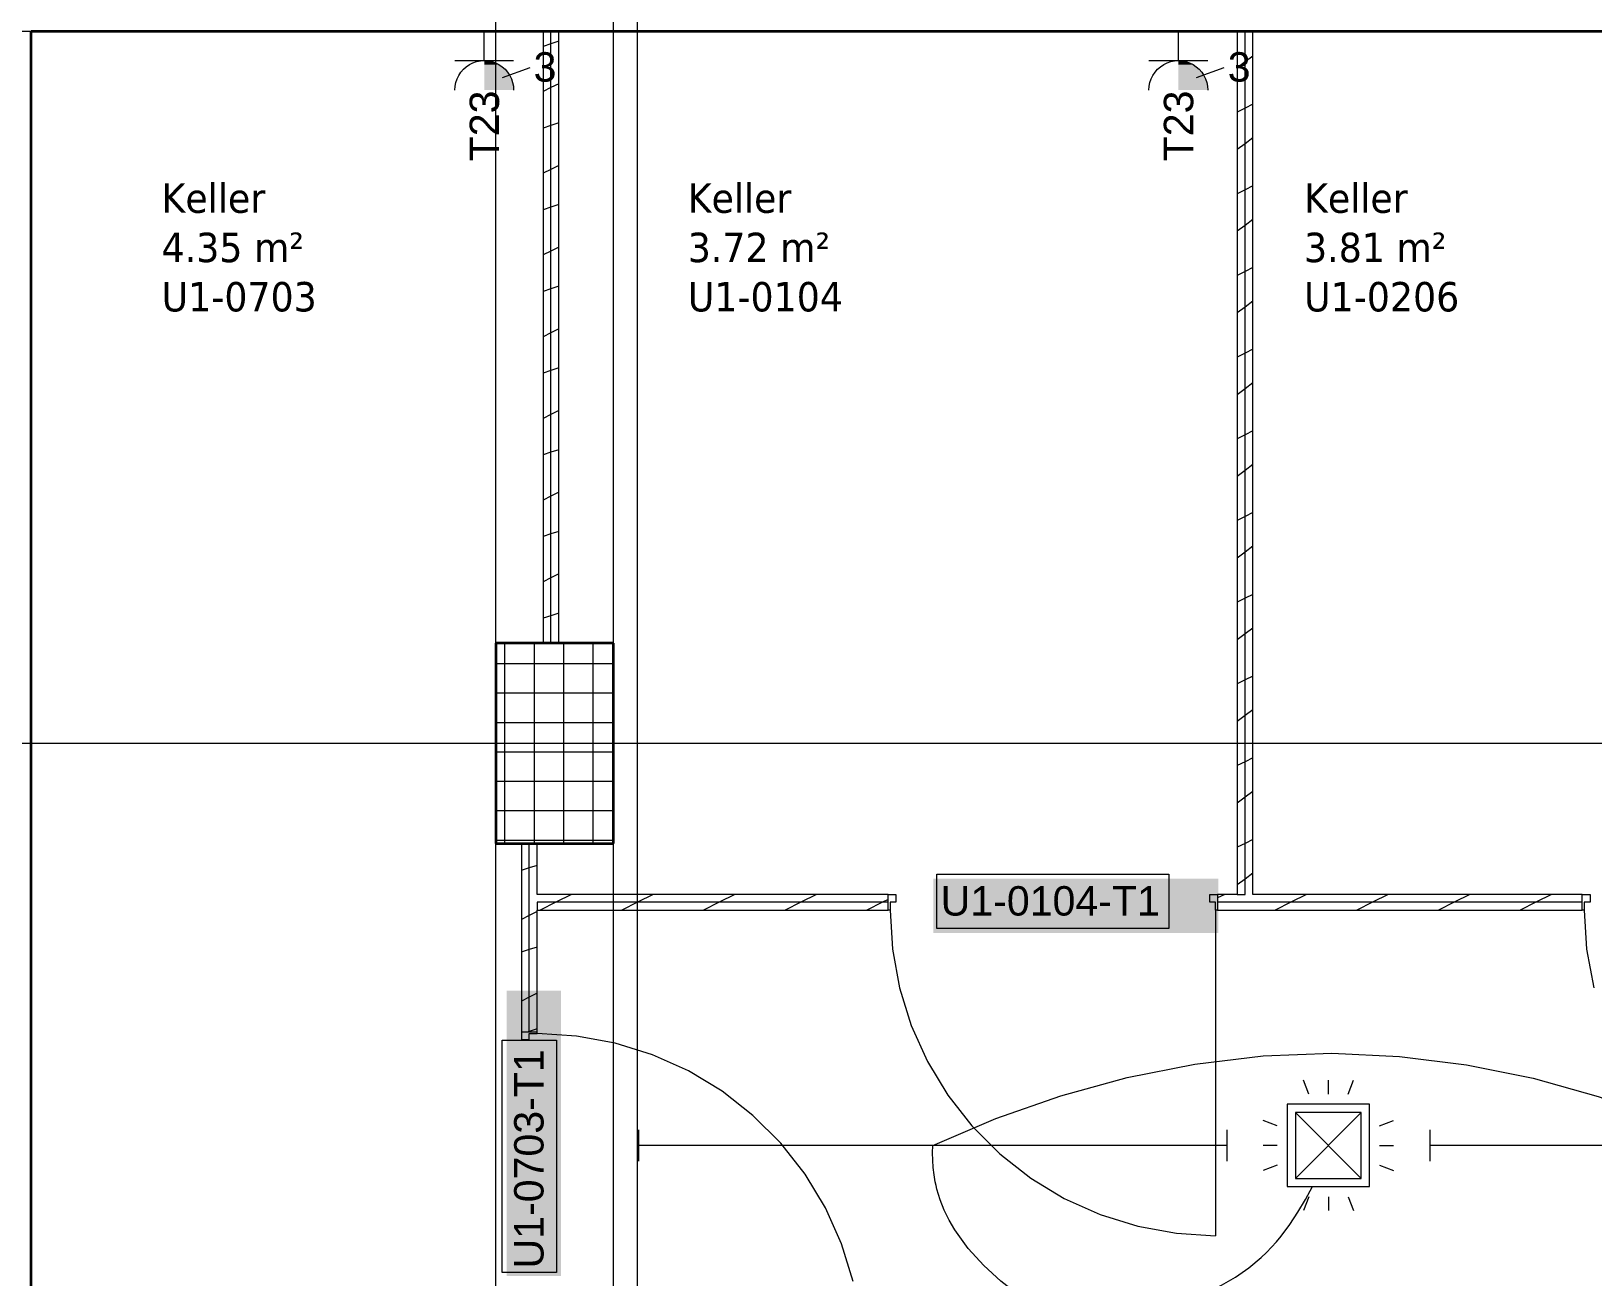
# Model space of a CAD drawing. Extents: x -1067 to 613, y -179 to 712.
# Drawn here: x -79.1 to 0.5, y 219.1 to 282.6 of the extents above; entities that cross this region are included whole.
import ezdxf
from ezdxf.lldxf.tags import DXFTag

# ---------------------------------------------------------------- set-up
doc = ezdxf.new("R2010")
doc.units = 0
doc.layers.get('0').update_dxf_attribs({"lineweight": 13})
for name, color, linetype, lineweight in [('A-AREA-____-IDEN', 7, 'Continuous', 5), ('A-DOOR-____-IDEN', 7, 'Continuous', 5), ('A-DOOR-FRAM-MCUT', 7, 'Continuous', 9), ('A-DOOR-OPNG-OTLN', 7, 'Continuous', 9), ('A-FLOR-____-OVHD', 7, 'Strichpunkt - Fein', 9), ('A-WALL-____-MCUT', 7, 'Continuous', 35), ('A-WALL-____-PATT', 7, 'Continuous', 35), ('A-WALL-FNSH-MCUT', 7, 'Continuous', 35), ('S-COLS-____-MCUT', 7, 'Continuous', 35), ('S-COLS-____-OTLN', 7, 'Continuous', 9), ('S-GRID-____-OTLN', 7, 'Continuous', 5)]:
    doc.layers.add(name, color=color, linetype=linetype, lineweight=lineweight)
for name, color, linetype, lineweight, true_color in [('EL01_WAN_Kraft', 1, 'Continuous', 13, 0xff0000), ('EL01_WAN_Leitung_Licht', 7, 'Continuous', 13, 0x0080ff), ('EL01_WAN_Leuchten', 7, 'Continuous', 13, 0x0080ff), ('EL01_WAN_Licht', 7, 'Continuous', 13, 0x0080ff)]:
    doc.layers.add(name, color=color, linetype=linetype, lineweight=lineweight, true_color=true_color)
doc.styles.get("Standard").update_dxf_attribs({"font": 'arial.ttf'})
tags = doc.linetypes.add('_Rasterlinie_', pattern=[0.375, 0.2, -0.05, 0.075, -0.05]).pattern_tags.tags
tags[10:11] = [DXFTag(74, 4), DXFTag(75, 0), DXFTag(340, '0'), DXFTag(46, 1.0), DXFTag(50, 0.0), DXFTag(44, 0.0), DXFTag(45, 0.0)]
tags[8:9] = [DXFTag(74, 4), DXFTag(75, 0), DXFTag(340, '0'), DXFTag(46, 1.0), DXFTag(50, 0.0), DXFTag(44, 0.0), DXFTag(45, 0.0)]
tags[6:7] = [DXFTag(74, 4), DXFTag(75, 0), DXFTag(340, '0'), DXFTag(46, 1.0), DXFTag(50, 0.0), DXFTag(44, 0.0), DXFTag(45, 0.0)]
tags[4:5] = [DXFTag(74, 4), DXFTag(75, 0), DXFTag(340, '0'), DXFTag(46, 1.0), DXFTag(50, 0.0), DXFTag(44, 0.0), DXFTag(45, 0.0)]
tags = doc.linetypes.add('Strichpunkt - Fein', pattern=[0.2, 0.1, -0.05, 0, -0.05]).pattern_tags.tags
tags[10:11] = [DXFTag(74, 4), DXFTag(75, 0), DXFTag(340, '0'), DXFTag(46, 1.0), DXFTag(50, 0.0), DXFTag(44, 0.0), DXFTag(45, 0.0)]
tags[8:9] = [DXFTag(74, 4), DXFTag(75, 0), DXFTag(340, '0'), DXFTag(46, 1.0), DXFTag(50, 0.0), DXFTag(44, 0.0), DXFTag(45, 0.0)]
tags[6:7] = [DXFTag(74, 4), DXFTag(75, 0), DXFTag(340, '0'), DXFTag(46, 1.0), DXFTag(50, 0.0), DXFTag(44, 0.0), DXFTag(45, 0.0)]
tags[4:5] = [DXFTag(74, 4), DXFTag(75, 0), DXFTag(340, '0'), DXFTag(46, 1.0), DXFTag(50, 0.0), DXFTag(44, 0.0), DXFTag(45, 0.0)]

# ---------------------------------------------------------------- blocks, each defined once
blk = doc.blocks.new('Referenz-A0UJ3194XE', base_point=(-1062.181, -175.856))
at = {"layer": 'A-DOOR-____-IDEN', "color": 0, "linetype": 'Continuous', "ltscale": 0.13}
for p, q in [((-32.918, 239.612), (-21.078, 239.612)), ((-32.918, 236.832), (-32.918, 239.612)), ((-21.078, 239.612), (-21.078, 236.832)), ((-21.078, 236.832), (-32.918, 236.832)), ((-55.088, 219.302), (-55.088, 231.142)), ((-55.088, 231.142), (-52.308, 231.142)), ((-52.308, 231.142), (-52.308, 219.302)), ((-52.308, 219.302), (-55.088, 219.302))]:
    blk.add_line(p, q, dxfattribs=at)
at = {"layer": 'A-DOOR-____-IDEN', "color": 7, "linetype": 'Continuous', "ltscale": 0.13, "true_color": 0xffffff}
for points in [[(-33.093, 236.61), (-18.554, 236.61), (-33.093, 239.369)], [(-18.554, 236.61), (-33.093, 239.369), (-18.554, 239.369)], [(-54.845, 219.127), (-52.086, 219.127), (-54.845, 233.666)], [(-52.086, 219.127), (-54.845, 233.666), (-52.086, 233.666)]]:
    blk.add_solid(points, dxfattribs=at)
at = {"layer": 'A-DOOR-FRAM-MCUT', "color": 0, "linetype": 'Continuous', "ltscale": 0.13}
for p, q in [((-35.397, 238.576), (-34.997, 238.576)), ((-35.297, 238.176), (-35.297, 237.776)), ((-34.997, 238.176), (-35.297, 238.176)), ((-34.997, 238.576), (-34.997, 238.176)), ((-18.997, 238.576), (-18.597, 238.576)), ((-18.997, 238.176), (-18.997, 238.576)), ((-18.697, 238.176), (-18.997, 238.176)), ((-18.697, 237.776), (-18.697, 238.176)), ((0.003, 238.576), (0.403, 238.576)), ((0.103, 238.176), (0.103, 237.776)), ((0.403, 238.176), (0.103, 238.176)), ((0.403, 238.576), (0.403, 238.176)), ((-35.297, 237.776), (-35.397, 237.776)), ((-18.597, 237.776), (-18.697, 237.776)), ((0.103, 237.776), (0.003, 237.776)), ((-54.097, 231.576), (-54.097, 231.176)), ((-54.097, 231.176), (-53.697, 231.176)), ((-53.697, 231.176), (-53.697, 231.476)), ((-53.697, 231.476), (-53.297, 231.476)), ((-53.297, 231.476), (-53.297, 231.576))]:
    blk.add_line(p, q, dxfattribs=at)
at = {"layer": 'A-DOOR-OPNG-OTLN', "color": 0, "linetype": 'Continuous', "ltscale": 0.13}
for p, q in [((-35.297, 237.776), (-35.176, 235.775)), ((-18.697, 237.776), (-18.697, 221.176)), ((0.103, 237.776), (0.224, 235.775)), ((-35.176, 235.775), (-34.815, 233.803)), ((0.224, 235.775), (0.585, 233.803)), ((-34.815, 233.803), (-34.218, 231.889)), ((-34.218, 231.889), (-33.396, 230.061)), ((-51.296, 231.355), (-53.297, 231.476)), ((-49.324, 230.993), (-51.296, 231.355)), ((-47.411, 230.397), (-49.324, 230.993)), ((-45.583, 229.574), (-47.411, 230.397)), ((-43.867, 228.537), (-45.583, 229.574)), ((-33.396, 230.061), (-32.359, 228.346)), ((-42.289, 227.301), (-43.867, 228.537)), ((-32.359, 228.346), (-31.122, 226.768)), ((-40.872, 225.884), (-42.289, 227.301)), ((-31.122, 226.768), (-29.705, 225.35)), ((-39.635, 224.306), (-40.872, 225.884)), ((-29.705, 225.35), (-28.127, 224.114)), ((-38.598, 222.59), (-39.635, 224.306)), ((-28.127, 224.114), (-26.411, 223.077)), ((-26.411, 223.077), (-24.583, 222.254)), ((-37.776, 220.762), (-38.598, 222.59)), ((-24.583, 222.254), (-22.67, 221.658)), ((-22.67, 221.658), (-20.698, 221.297)), ((-37.179, 218.848), (-37.776, 220.762)), ((-20.698, 221.297), (-18.697, 221.176))]:
    blk.add_line(p, q, dxfattribs=at)
at = {"layer": 'A-FLOR-____-OVHD', "color": 0, "linetype": 'Strichpunkt - Fein', "ltscale": 0.13}
for p, q in [((-49.397, -27.974), (-49.397, 307.476)), ((-49.397, 213.776), (-49.397, 307.476)), ((-48.197, 288.576), (-48.197, -171.085))]:
    blk.add_line(p, q, dxfattribs=at)
at = {"layer": 'A-WALL-____-MCUT', "color": 0, "linetype": 'Continuous', "lineweight": 9, "ltscale": 0.13}
for p, q in [((-85.097, 282.576), (-79.097, 282.576)), ((-52.597, 251.376), (-52.597, 282.576)), ((-17.197, 238.576), (-17.197, 282.576)), ((-53.697, 231.576), (-53.697, 241.176)), ((-35.397, 238.176), (-53.297, 238.176)), ((-53.297, 238.176), (-53.297, 237.776)), ((0.003, 238.176), (-18.597, 238.176)), ((-17.597, 238.576), (-17.197, 238.576))]:
    blk.add_line(p, q, dxfattribs=at)
at = {"layer": 'A-WALL-____-MCUT', "color": 0, "linetype": 'Continuous', "ltscale": 0.35}
for p, q in [((-79.097, 282.576), (53.203, 282.576)), ((-79.097, 213.776), (-79.097, 282.576))]:
    blk.add_line(p, q, dxfattribs=at)
at = {"layer": 'A-WALL-____-PATT', "color": 0, "linetype": 'Continuous', "lineweight": 9, "ltscale": 0.13}
for p, q in [((-52.597, 281.936), (-52.997, 281.802)), ((-52.197, 282.069), (-52.597, 281.936)), ((-16.797, 281.308), (-17.197, 281.008)), ((-17.197, 281.008), (-17.597, 280.708)), ((-52.597, 279.7), (-52.997, 279.5)), ((-52.197, 279.9), (-52.597, 279.7)), ((-16.797, 278.858), (-17.197, 278.658)), ((-17.197, 278.658), (-17.597, 278.458)), ((-52.597, 277.771), (-52.997, 277.637)), ((-52.197, 277.904), (-52.597, 277.771)), ((-16.797, 277.143), (-17.197, 276.843)), ((-17.197, 276.843), (-17.597, 276.543)), ((-52.197, 275.735), (-52.597, 275.535)), ((-52.597, 275.535), (-52.997, 275.335)), ((-17.197, 274.493), (-17.597, 274.293)), ((-16.797, 274.693), (-17.197, 274.493)), ((-52.597, 273.606), (-52.997, 273.473)), ((-52.197, 273.739), (-52.597, 273.606)), ((-17.197, 272.678), (-17.597, 272.378)), ((-16.797, 272.978), (-17.197, 272.678)), ((-52.197, 271.57), (-52.597, 271.37)), ((-52.597, 271.37), (-52.997, 271.17)), ((-17.197, 270.328), (-17.597, 270.128)), ((-16.797, 270.528), (-17.197, 270.328)), ((-52.597, 269.441), (-52.997, 269.308)), ((-52.197, 269.575), (-52.597, 269.441)), ((-17.197, 268.513), (-17.597, 268.213)), ((-16.797, 268.813), (-17.197, 268.513)), ((-52.597, 267.205), (-52.997, 267.005)), ((-52.197, 267.405), (-52.597, 267.205)), ((-17.197, 266.163), (-17.597, 265.963)), ((-16.797, 266.363), (-17.197, 266.163)), ((-52.597, 265.277), (-52.997, 265.143)), ((-52.197, 265.41), (-52.597, 265.277)), ((-16.797, 264.648), (-17.197, 264.348)), ((-17.197, 264.348), (-17.597, 264.048)), ((-52.597, 263.041), (-52.997, 262.841)), ((-52.197, 263.241), (-52.597, 263.041)), ((-16.797, 262.198), (-17.197, 261.998)), ((-52.197, 261.245), (-52.597, 261.112)), ((-17.197, 261.998), (-17.597, 261.798)), ((-52.597, 261.112), (-52.997, 260.979)), ((-16.797, 260.483), (-17.197, 260.183)), ((-17.197, 260.183), (-17.597, 259.883)), ((-52.597, 258.876), (-52.997, 258.676)), ((-52.197, 259.076), (-52.597, 258.876)), ((-16.797, 258.034), (-17.197, 257.834)), ((-17.197, 257.834), (-17.597, 257.634)), ((-52.597, 256.947), (-52.997, 256.814)), ((-52.197, 257.081), (-52.597, 256.947)), ((-17.197, 256.018), (-17.597, 255.718)), ((-16.797, 256.318), (-17.197, 256.018)), ((-52.197, 254.911), (-52.597, 254.711)), ((-52.597, 254.711), (-52.997, 254.511)), ((-17.197, 253.669), (-17.597, 253.469)), ((-16.797, 253.869), (-17.197, 253.669)), ((-52.597, 252.782), (-52.997, 252.649)), ((-52.197, 252.916), (-52.597, 252.782)), ((-17.197, 251.853), (-17.597, 251.553)), ((-16.797, 252.153), (-17.197, 251.853)), ((-17.197, 249.504), (-17.597, 249.304)), ((-16.797, 249.704), (-17.197, 249.504)), ((-17.197, 247.688), (-17.597, 247.388)), ((-16.797, 247.988), (-17.197, 247.688)), ((-17.197, 245.339), (-17.597, 245.139)), ((-16.797, 245.539), (-17.197, 245.339)), ((-16.797, 243.823), (-17.197, 243.523)), ((-17.197, 243.523), (-17.597, 243.223)), ((-16.797, 241.374), (-17.197, 241.174)), ((-17.197, 241.174), (-17.597, 240.974)), ((-53.697, 239.922), (-54.054, 239.803)), ((-53.297, 240.055), (-53.697, 239.922)), ((-17.197, 239.358), (-17.597, 239.058)), ((-16.797, 239.658), (-17.197, 239.358)), ((-52.348, 238.176), (-53.148, 237.776)), ((-51.548, 238.576), (-52.348, 238.176)), ((-51.56, 238.576), (-51.615, 238.535)), ((-48.183, 238.176), (-48.983, 237.776)), ((-47.383, 238.576), (-48.183, 238.176)), ((-47.395, 238.576), (-47.449, 238.535)), ((-44.018, 238.176), (-44.818, 237.776)), ((-43.218, 238.576), (-44.018, 238.176)), ((-43.23, 238.576), (-43.284, 238.535)), ((-39.853, 238.176), (-40.653, 237.776)), ((-39.053, 238.576), (-39.853, 238.176)), ((-39.065, 238.576), (-39.119, 238.535)), ((-35.688, 238.176), (-36.488, 237.776)), ((-35.397, 238.321), (-35.688, 238.176)), ((-18.229, 238.576), (-18.597, 238.391)), ((-18.24, 238.576), (-18.292, 238.537)), ((-14.864, 238.176), (-15.664, 237.776)), ((-14.064, 238.576), (-14.864, 238.176)), ((-14.075, 238.576), (-14.127, 238.537)), ((-10.699, 238.176), (-11.499, 237.776)), ((-9.899, 238.576), (-10.699, 238.176)), ((-9.91, 238.576), (-9.961, 238.537)), ((-6.534, 238.176), (-7.334, 237.776)), ((-5.734, 238.576), (-6.534, 238.176)), ((-5.745, 238.576), (-5.796, 238.537)), ((-2.369, 238.176), (-3.169, 237.776)), ((-1.569, 238.576), (-2.369, 238.176)), ((-1.58, 238.576), (-1.631, 238.538)), ((-53.697, 237.501), (-54.097, 237.301)), ((-53.297, 237.701), (-53.697, 237.501)), ((-53.697, 235.757), (-54.054, 235.638)), ((-53.297, 235.89), (-53.697, 235.757)), ((-53.697, 233.336), (-54.097, 233.136)), ((-53.297, 233.536), (-53.697, 233.336)), ((-53.697, 231.592), (-53.747, 231.576)), ((-53.297, 231.726), (-53.697, 231.592))]:
    blk.add_line(p, q, dxfattribs=at)
at = {"layer": 'A-WALL-FNSH-MCUT', "color": 0, "linetype": 'Continuous', "lineweight": 9, "ltscale": 0.13}
for p, q in [((-52.997, 282.576), (-52.997, 251.376)), ((-52.197, 251.376), (-52.197, 282.576)), ((-17.597, 282.576), (-17.597, 238.576)), ((-16.797, 238.576), (-16.797, 282.576)), ((-52.997, 251.376), (-52.197, 251.376)), ((-54.097, 241.176), (-54.097, 231.576)), ((-53.297, 241.176), (-54.097, 241.176)), ((-53.297, 238.576), (-53.297, 241.176)), ((-35.397, 238.576), (-53.297, 238.576)), ((-35.397, 237.776), (-35.397, 238.576)), ((-17.597, 238.576), (-18.597, 238.576)), ((-18.597, 238.576), (-18.597, 237.776)), ((0.003, 238.576), (-16.797, 238.576)), ((0.003, 237.776), (0.003, 238.576)), ((-53.297, 237.776), (-35.397, 237.776)), ((-53.297, 231.576), (-53.297, 237.776)), ((-18.597, 237.776), (0.003, 237.776)), ((-54.097, 231.576), (-53.297, 231.576))]:
    blk.add_line(p, q, dxfattribs=at)
at = {"layer": 'S-COLS-____-MCUT', "color": 0, "linetype": 'Continuous', "ltscale": 0.35}
for p, q in [((-49.397, 251.376), (-55.397, 251.376)), ((-55.397, 251.376), (-55.397, 241.176)), ((-49.397, 241.176), (-49.397, 251.376)), ((-55.397, 241.176), (-49.397, 241.176))]:
    blk.add_line(p, q, dxfattribs=at)
at = {"layer": 'S-COLS-____-OTLN', "color": 0, "linetype": 'Continuous', "ltscale": 0.13}
for p, q in [((-54.937, 241.176), (-54.937, 251.376)), ((-53.437, 241.176), (-53.437, 251.376)), ((-51.937, 241.176), (-51.937, 251.376)), ((-50.437, 241.176), (-50.437, 251.376)), ((-55.397, 250.345), (-49.397, 250.345)), ((-55.397, 248.845), (-49.397, 248.845)), ((-55.397, 247.345), (-49.397, 247.345)), ((-55.397, 245.845), (-49.397, 245.845)), ((-55.397, 244.345), (-49.397, 244.345)), ((-55.397, 242.845), (-49.397, 242.845)), ((-55.397, 241.345), (-49.397, 241.345))]:
    blk.add_line(p, q, dxfattribs=at)
at = {"layer": 'S-GRID-____-OTLN', "color": 0, "linetype": '_Rasterlinie_', "ltscale": 0.13}
for p, q in [((-55.397, -171.085), (-55.397, 546.376)), ((-101.097, 246.276), (198.844, 246.276))]:
    blk.add_line(p, q, dxfattribs=at)
at = {"layer": 'A-AREA-____-IDEN', "color": 0, "linetype": 'Continuous', "ltscale": 0.13, "char_height": 1.5, "attachment_point": 1}
for s, insert in [('{\\W0.9;\\fVerdana;Keller}', (-72.449, 274.82)), ('{\\W0.9;\\fVerdana;Keller}', (-45.616, 274.82)), ('{\\W0.9;\\fVerdana;Keller}', (-14.185, 274.82)), ('{\\W0.9;\\fVerdana;4.35 m²}', (-72.449, 272.306)), ('{\\W0.9;\\fVerdana;3.72 m²}', (-45.616, 272.306)), ('{\\W0.9;\\fVerdana;3.81 m²}', (-14.185, 272.306)), ('{\\W0.9;\\fVerdana;U1-0703}', (-72.449, 269.793)), ('{\\W0.9;\\fVerdana;U1-0104}', (-45.616, 269.793)), ('{\\W0.9;\\fVerdana;U1-0206}', (-14.185, 269.793))]:
    blk.add_mtext(s, dxfattribs=dict(at, insert=insert))
at = {"layer": 'A-DOOR-____-IDEN', "color": 0, "linetype": 'Continuous', "ltscale": 0.13, "insert": (-32.718, 238.994), "char_height": 1.5, "attachment_point": 1}
blk.add_mtext('{\\fArial;U1-0104-T1}', dxfattribs=at)
at = {"layer": 'A-DOOR-____-IDEN', "color": 0, "linetype": 'Continuous', "ltscale": 0.13, "insert": (-54.47, 219.502), "char_height": 1.5, "attachment_point": 1, "rotation": 90}
blk.add_mtext('{\\fArial;U1-0703-T1}', dxfattribs=at)
blk = doc.blocks.new('Steckdose T23_ AP_ 3-fach-A0UJ31GWXE', base_point=(-22.095, 275.943))
at = {"color": 0, "lineweight": -2}
for p, q in [((-20.595, 281.076), (-20.595, 282.576)), ((-22.095, 281.076), (-19.095, 281.076)), ((-21.981, 280.15), (-21.894, 280.326)), ((-21.894, 280.326), (-21.785, 280.489)), ((-21.785, 280.489), (-21.656, 280.636)), ((-21.656, 280.636), (-21.508, 280.766)), ((-21.508, 280.766), (-21.345, 280.875)), ((-21.345, 280.875), (-21.169, 280.962)), ((-21.169, 280.962), (-20.983, 281.025)), ((-20.983, 281.025), (-20.791, 281.063)), ((-20.791, 281.063), (-20.595, 281.076)), ((-20.595, 281.076), (-20.399, 281.063)), ((-20.399, 281.063), (-20.207, 281.025)), ((-20.207, 281.025), (-20.021, 280.962)), ((-20.021, 280.962), (-19.845, 280.875)), ((-19.845, 280.875), (-19.682, 280.766)), ((-19.682, 280.766), (-19.534, 280.636)), ((-19.669, 280.222), (-18.252, 280.73)), ((-19.534, 280.636), (-19.405, 280.489)), ((-19.405, 280.489), (-19.296, 280.326)), ((-19.296, 280.326), (-19.209, 280.15)), ((-22.095, 279.576), (-22.082, 279.771)), ((-22.082, 279.771), (-22.044, 279.964)), ((-22.044, 279.964), (-21.981, 280.15)), ((-19.209, 280.15), (-19.146, 279.964)), ((-19.146, 279.964), (-19.108, 279.771)), ((-19.108, 279.771), (-19.095, 279.576))]:
    blk.add_line(p, q, dxfattribs=at)
for points in [[(-20.595, 281.025), (-20.207, 281.025), (-20.595, 281.076)], [(-20.595, 280.875), (-19.845, 280.875), (-20.595, 281.025)], [(-19.845, 280.875), (-20.595, 281.025), (-20.207, 281.025)], [(-20.595, 280.636), (-19.534, 280.636), (-20.595, 280.875)], [(-19.534, 280.636), (-20.595, 280.875), (-19.845, 280.875)], [(-20.595, 280.326), (-19.296, 280.326), (-20.595, 280.636)], [(-19.296, 280.326), (-20.595, 280.636), (-19.534, 280.636)], [(-20.595, 279.964), (-19.146, 279.964), (-20.595, 280.326)], [(-19.146, 279.964), (-20.595, 280.326), (-19.296, 280.326)], [(-20.595, 279.576), (-19.095, 279.576), (-20.595, 279.964)], [(-19.095, 279.576), (-20.595, 279.964), (-19.146, 279.964)]]:
    blk.add_solid(points, dxfattribs=at)
at = {"color": 0, "lineweight": -2, "insert": (-18.077, 281.506), "char_height": 1.5, "attachment_point": 1}
blk.add_mtext('{\\fArial;3}', dxfattribs=at)
at = {"color": 0, "lineweight": -2, "insert": (-21.337, 275.943), "char_height": 1.5, "attachment_point": 1, "rotation": 90}
blk.add_mtext('{\\fArial;T23}', dxfattribs=at)
blk = doc.blocks.new('Leitung-A0UJ31KCXE', base_point=(-33.126, 218.148))
at = {"color": 0, "linetype": 'ByBlock', "lineweight": -2, "ltscale": 0.13}
for p, q in [((-33.126, 225.403), (-33.12, 225.776)), ((-33.117, 225.03), (-33.126, 225.403)), ((-33.093, 224.657), (-33.117, 225.03)), ((-33.052, 224.286), (-33.093, 224.657)), ((-32.992, 223.918), (-33.052, 224.286)), ((-32.955, 223.736), (-32.992, 223.918)), ((-32.913, 223.555), (-32.955, 223.736)), ((-32.749, 223.01), (-32.913, 223.555)), ((-32.539, 222.48), (-32.749, 223.01)), ((-32.286, 221.966), (-32.539, 222.48)), ((-31.994, 221.467), (-32.286, 221.966)), ((-31.309, 220.523), (-31.994, 221.467)), ((-30.516, 219.651), (-31.309, 220.523)), ((-29.648, 218.857), (-30.516, 219.651)), ((-28.735, 218.148), (-29.648, 218.857))]:
    blk.add_line(p, q, dxfattribs=at)
blk = doc.blocks.new('Bewegungsmelder UP-A0UJ31KOXE', base_point=(-16.267, 222.453))
at = {"color": 0, "lineweight": -2}
for p, q in [((-13.949, 228.39), (-14.221, 229.098)), ((-12.945, 228.39), (-12.945, 229.098)), ((-11.941, 228.39), (-11.669, 229.098)), ((-15.045, 227.876), (-15.045, 223.676)), ((-10.845, 227.876), (-15.045, 227.876)), ((-10.845, 223.676), (-10.845, 227.876)), ((-15.559, 226.78), (-16.267, 227.051)), ((-14.625, 227.456), (-14.625, 224.096)), ((-11.265, 227.456), (-14.625, 227.456)), ((-11.265, 224.096), (-14.625, 227.456)), ((-14.625, 224.096), (-11.265, 227.456)), ((-11.265, 224.096), (-11.265, 227.456)), ((-10.331, 226.78), (-9.623, 227.051)), ((-15.559, 225.776), (-16.267, 225.776)), ((-10.331, 225.776), (-9.623, 225.776)), ((-15.559, 224.772), (-16.267, 224.5)), ((-10.331, 224.772), (-9.623, 224.5)), ((-14.625, 224.096), (-11.265, 224.096)), ((-15.045, 223.676), (-10.845, 223.676)), ((-13.949, 223.161), (-14.221, 222.453)), ((-12.945, 223.161), (-12.945, 222.453)), ((-11.941, 223.161), (-11.669, 222.453))]:
    blk.add_line(p, q, dxfattribs=at)
blk = doc.blocks.new('LED-Langfeldleuchte 37W-A0UJ31N0XE', base_point=(-7.77, 224.976))
at = {"color": 0, "lineweight": -2}
for p, q in [((-7.77, 226.576), (-7.77, 224.976)), ((22.23, 226.576), (22.23, 224.976)), ((22.23, 225.776), (-7.77, 225.776))]:
    blk.add_line(p, q, dxfattribs=at)
blk = doc.blocks.new('LED-Langfeldleuchte 37W-A0UJ31NAXE', base_point=(-48.12, 224.976))
at = {"color": 0, "lineweight": -2}
for p, q in [((-48.12, 226.576), (-48.12, 224.976)), ((-18.12, 226.576), (-18.12, 224.976)), ((-18.12, 225.776), (-48.12, 225.776))]:
    blk.add_line(p, q, dxfattribs=at)
blk = doc.blocks.new('Leitung-A0UJ323EXE', base_point=(-25.735, 217.192))
at = {"color": 0, "linetype": 'ByBlock', "lineweight": -2, "ltscale": 0.13}
for p, q in [((-14.498, 222.375), (-14.114, 223.02)), ((-14.114, 223.02), (-13.756, 223.676)), ((-14.913, 221.749), (-14.498, 222.375)), ((-15.361, 221.149), (-14.913, 221.749)), ((-15.847, 220.582), (-15.599, 220.861)), ((-15.599, 220.861), (-15.361, 221.149)), ((-17.001, 219.532), (-16.374, 220.056)), ((-16.374, 220.056), (-16.105, 220.313)), ((-16.105, 220.313), (-15.847, 220.582)), ((-18.393, 218.653), (-17.676, 219.065)), ((-17.676, 219.065), (-17.001, 219.532)), ((-20.734, 217.733), (-19.146, 218.295)), ((-19.146, 218.295), (-18.393, 218.653)), ((-22.394, 217.369), (-20.734, 217.733)), ((-25.735, 217.193), (-24.077, 217.192)), ((-24.077, 217.192), (-22.394, 217.369))]:
    blk.add_line(p, q, dxfattribs=at)
blk = doc.blocks.new('Steckdose T23_ AP_ 3-fach-A0UJ325SXE', base_point=(-57.495, 275.943))
at = {"color": 0, "lineweight": -2}
for p, q in [((-55.995, 281.076), (-55.995, 282.576)), ((-57.495, 281.076), (-54.495, 281.076)), ((-57.381, 280.15), (-57.294, 280.326)), ((-57.294, 280.326), (-57.185, 280.489)), ((-57.185, 280.489), (-57.056, 280.636)), ((-57.056, 280.636), (-56.908, 280.766)), ((-56.908, 280.766), (-56.745, 280.875)), ((-56.745, 280.875), (-56.569, 280.962)), ((-56.569, 280.962), (-56.383, 281.025)), ((-56.383, 281.025), (-56.191, 281.063)), ((-56.191, 281.063), (-55.995, 281.076)), ((-55.995, 281.076), (-55.799, 281.063)), ((-55.799, 281.063), (-55.607, 281.025)), ((-55.607, 281.025), (-55.421, 280.962)), ((-55.421, 280.962), (-55.245, 280.875)), ((-55.245, 280.875), (-55.082, 280.766)), ((-55.082, 280.766), (-54.934, 280.636)), ((-55.069, 280.222), (-53.652, 280.73)), ((-54.934, 280.636), (-54.805, 280.489)), ((-54.805, 280.489), (-54.696, 280.326)), ((-54.696, 280.326), (-54.609, 280.15)), ((-57.495, 279.576), (-57.482, 279.771)), ((-57.482, 279.771), (-57.444, 279.964)), ((-57.444, 279.964), (-57.381, 280.15)), ((-54.609, 280.15), (-54.546, 279.964)), ((-54.546, 279.964), (-54.508, 279.771)), ((-54.508, 279.771), (-54.495, 279.576))]:
    blk.add_line(p, q, dxfattribs=at)
for points in [[(-55.995, 281.025), (-55.607, 281.025), (-55.995, 281.076)], [(-55.995, 280.875), (-55.245, 280.875), (-55.995, 281.025)], [(-55.245, 280.875), (-55.995, 281.025), (-55.607, 281.025)], [(-55.995, 280.636), (-54.934, 280.636), (-55.995, 280.875)], [(-54.934, 280.636), (-55.995, 280.875), (-55.245, 280.875)], [(-55.995, 280.326), (-54.696, 280.326), (-55.995, 280.636)], [(-54.696, 280.326), (-55.995, 280.636), (-54.934, 280.636)], [(-55.995, 279.964), (-54.546, 279.964), (-55.995, 280.326)], [(-54.546, 279.964), (-55.995, 280.326), (-54.696, 280.326)], [(-55.995, 279.576), (-54.495, 279.576), (-55.995, 279.964)], [(-54.495, 279.576), (-55.995, 279.964), (-54.546, 279.964)]]:
    blk.add_solid(points, dxfattribs=at)
at = {"color": 0, "lineweight": -2, "insert": (-53.477, 281.506), "char_height": 1.5, "attachment_point": 1}
blk.add_mtext('{\\fArial;3}', dxfattribs=at)
at = {"color": 0, "lineweight": -2, "insert": (-56.737, 275.943), "char_height": 1.5, "attachment_point": 1, "rotation": 90}
blk.add_mtext('{\\fArial;T23}', dxfattribs=at)
blk = doc.blocks.new('Leitung-A0UJ32AGXE', base_point=(-33.12, 225.776))
at = {"color": 0, "linetype": 'ByBlock', "lineweight": -2, "ltscale": 0.13}
for p, q in [((-19.759, 229.919), (-16.272, 230.338)), ((-16.272, 230.338), (-12.767, 230.473)), ((-12.767, 230.473), (-9.321, 230.317)), ((-9.321, 230.317), (-5.895, 229.886)), ((-23.207, 229.235), (-19.759, 229.919)), ((-5.895, 229.886), (-2.508, 229.199)), ((-26.597, 228.305), (-23.207, 229.235)), ((-2.508, 229.199), (0.821, 228.273)), ((-29.908, 227.145), (-26.597, 228.305)), ((0.821, 228.273), (4.073, 227.126)), ((-33.12, 225.776), (-29.908, 227.145)), ((4.073, 227.126), (7.23, 225.776))]:
    blk.add_line(p, q, dxfattribs=at)

msp = doc.modelspace()

# ---------------------------------------------------------------- block references
at = {"color": 9, "lineweight": 25, "ltscale": 0.25, "true_color": 0xc0c0c0}
msp.add_blockref('Referenz-A0UJ3194XE', (-1062.181, -175.856), dxfattribs=at)
at = {"layer": 'EL01_WAN_Kraft', "color": 1, "linetype": 'Continuous', "ltscale": 0.13, "true_color": 0xff0000}
for name, p in [('Steckdose T23_ AP_ 3-fach-A0UJ325SXE', (-57.495, 275.943)), ('Steckdose T23_ AP_ 3-fach-A0UJ31GWXE', (-22.095, 275.943))]:
    msp.add_blockref(name, p, dxfattribs=at)
at = {"layer": 'EL01_WAN_Leitung_Licht', "ltscale": 0.13}
for name, p in [('Leitung-A0UJ32AGXE', (-33.12, 225.776)), ('Leitung-A0UJ31KCXE', (-33.126, 218.148)), ('Leitung-A0UJ323EXE', (-25.735, 217.192))]:
    msp.add_blockref(name, p, dxfattribs=at)
at = {"layer": 'EL01_WAN_Leuchten', "ltscale": 0.13}
for name, p in [('LED-Langfeldleuchte 37W-A0UJ31NAXE', (-48.12, 224.976)), ('LED-Langfeldleuchte 37W-A0UJ31N0XE', (-7.77, 224.976))]:
    msp.add_blockref(name, p, dxfattribs=at)
at = {"layer": 'EL01_WAN_Licht', "linetype": 'Continuous', "ltscale": 0.13}
msp.add_blockref('Bewegungsmelder UP-A0UJ31KOXE', (-16.267, 222.453), dxfattribs=at)

doc.saveas('drawing.dxf')
